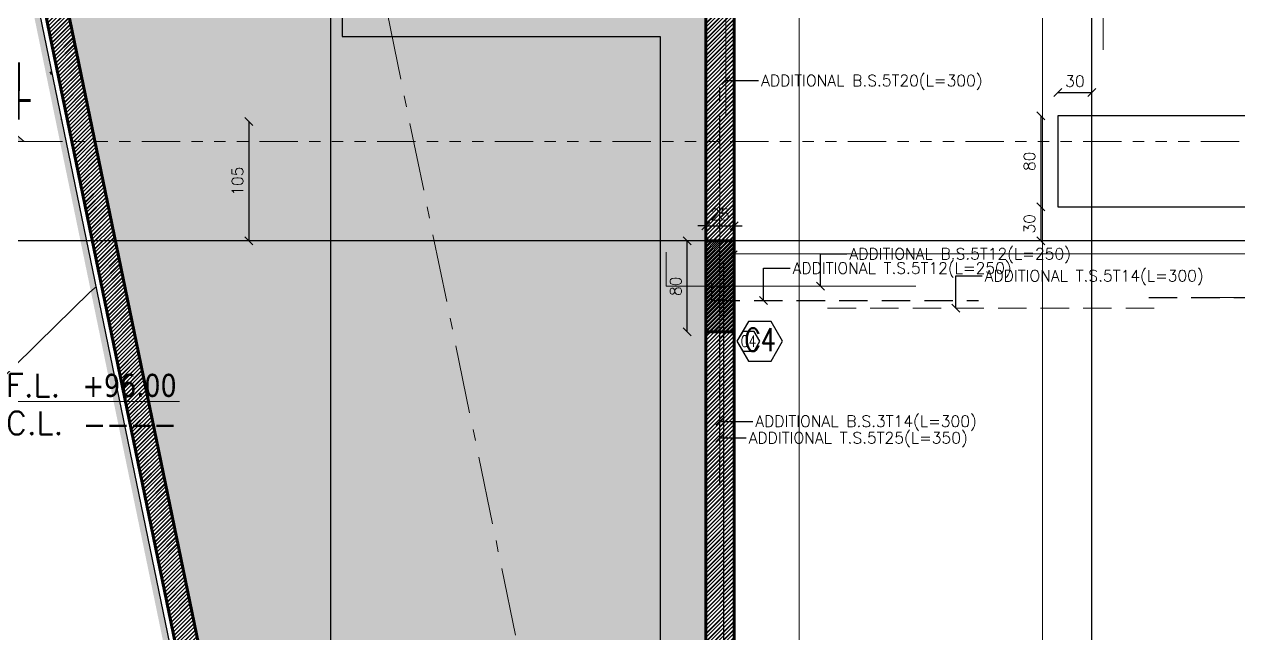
# Model space of a CAD drawing. Header units: inches. Extents: x -48 to 777, y -156 to 510.
# Drawn here: x 586.78 to 597.47, y 137.4 to 142.76 of the extents above; entities that cross this region are included whole.
import ezdxf
from ezdxf.enums import TextEntityAlignment as Align

# ---------------------------------------------------------------- set-up
doc = ezdxf.new("R2010")
doc.units = ezdxf.units.IN
doc.header["$MEASUREMENT"] = 0
doc.set_wipeout_variables(frame=1)
for name, pattern in [('ACAD_ISO06W100', [36, 24, -3, 0, -3, 0, -3, 0, -3]), ('ACAD_ISO10W100', [18, 12, -3, 0, -3]), ('HIDDEN', [0.375, 0.25, -0.125]), ('NUHA', [1.45, 0.75, -0.25, 0.2, -0.25])]:
    doc.linetypes.add(name, pattern=pattern)
doc.layers.get('Defpoints').update_dxf_attribs({"lineweight": 5})
for name, color, linetype, lineweight in [('A-AXIS', 253, 'ACAD_ISO10W100', 5), ('A-AXIS ST', 251, 'ACAD_ISO10W100', 5), ('A-DIM', 9, 'Continuous', 5), ('A-HIDDEN', 254, 'HIDDEN', 5), ('A-LEVELS', 139, 'Continuous', 20), ('A-LIMIT LOT', 235, 'ACAD_ISO10W100', 20), ('A-PILLARS', 1, 'Continuous', 60), ('A-SIGNS1', 20, 'Continuous', 15), ('A-SIGNS2', 30, 'Continuous', 15), ('A-TEXT', 50, 'Continuous', 15), ('C-STONE', 42, 'Continuous', 30), ('H-PILLARS', 61, 'Continuous', 5), ('str-col-dimension', 6, 'Continuous', 50), ('str-raft-bottom', 1, 'Continuous', 5), ('str-raft-top', 1, 'Continuous', 5)]:
    doc.layers.add(name, color=color, linetype=linetype, lineweight=lineweight)
doc.layers.add('HH-DARK GREY', color=7, linetype='Continuous', lineweight=5, true_color=0x404040)
for name, color, linetype in [('pts pc', 7, 'Continuous'), ('Str-Axes', 8, 'Continuous'), ('str-basement2', 5, 'Continuous'), ('str-col-hatch', 8, 'Continuous'), ('str-COL-TAG-100', 1, 'Continuous'), ('str-COL-TAG-50', 7, 'Continuous'), ('str-columns', 3, 'Continuous'), ('str-raft', 5, 'Continuous'), ('str-slab-bottom-reinf.', 1, 'Continuous'), ('str-slab-top', 1, 'Continuous'), ('str-sunken-slabs', 5, 'Continuous'), ('str-walls', 5, 'Continuous')]:
    doc.layers.add(name, color=color, linetype=linetype)
doc.styles.add('2mm', font='simplex.shx', dxfattribs={"height": 0.5})
doc.styles.add('ROMAN', font='ROMANS.SHX')
doc.styles.add('ROMAND', font='verdana.ttf')
doc.styles.add('ROMANS', font='romans__.ttf', dxfattribs={"height": 0.14})
doc.styles.add('Stretch', font='GOTHIC.TTF', dxfattribs={"width": 0.75, "height": 0.2})
doc.dimstyles.new('M-1.50', dxfattribs={"dimtxt": 0.1, "dimasz": 0.05, "dimexe": 0.025, "dimexo": 0.025, "dimgap": 0.05, "dimtad": 1, "dimlfac": 100, "dimrnd": 0.5, "dimzin": 9, "dimdsep": 46, "dimtxsty": 'ROMAND', "dimblk": 'OBLIQUE', "dimcen": 1, "dimdle": 0.025, "dimclrd": 256, "dimclre": 256, "dimclrt": 2, "dimadec": 0, "dimazin": 0, "dimtfac": 0.666667, "dimtmove": 2, "dimatfit": 3, "dimfxl": 0.04, "dimtolj": 1, "dimtzin": 5, "dimlwd": -1, "dimlwe": -1, "dimarcsym": 0})
doc.dimstyles.new('structure', dxfattribs={"dimtxt": 0.1, "dimasz": 0.07, "dimexe": 0.18, "dimexo": 1, "dimgap": 0.05, "dimtad": 1, "dimdec": 1, "dimlfac": 100, "dimrnd": 0.5, "dimdsep": 46, "dimtxsty": 'ROMAN', "dimblk1": 'OBLIQUE', "dimblk2": 'OBLIQUE', "dimsah": 1, "dimcen": 0.009, "dimse1": 1, "dimse2": 1, "dimclrd": 4, "dimclre": 9, "dimclrt": 1, "dimadec": 0, "dimazin": 0, "dimtfac": 0.066667, "dimtdec": 1, "dimtix": 1, "dimtmove": 2, "dimatfit": 3, "dimldrblk": 'OBLIQUE', "dimfxl": 0.18, "dimtolj": 1, "dimarcsym": 0})
pattern_1 = [(45, (4e-09, -99), (-0.035355339, 0.035355339), [])]

# ---------------------------------------------------------------- blocks, each defined once
blk = doc.blocks.new('GXFHGCGFCD')
at = {"layer": 'A-SIGNS1', "linetype": 'NUHA'}
h = blk.add_hatch(color=256, dxfattribs=at)
h.paths.add_polyline_path([(90.3819, 61.3301), (90.3819, 61.1701), (90.5419, 61.1701, 0.414214)])
h.paths.add_polyline_path([(90.3819, 61.1701), (90.2219, 61.1701, 0.414214), (90.3819, 61.0101)])
at = {"layer": 'A-SIGNS1'}
for p, q in [((90.3819, 60.9141), (90.3819, 61.4261)), ((90.1259, 61.1701), (91.7898, 61.1701))]:
    blk.add_line(p, q, dxfattribs=at)
blk.add_circle((90.3819, 61.1701), 0.16, dxfattribs=at)
blk = doc.blocks.new('DGXFHXFGDFD')
at = {"layer": 'A-SIGNS1'}
blk.add_blockref('GXFHGCGFCD', (0, 0), dxfattribs=at)
at = {"layer": 'A-SIGNS2', "linetype": 'NUHA', "style": 'ROMANS'}
for s, p in [('F.L.', (90.5835, 61.2031)), ('C.L.', (90.5835, 60.9413))]:
    blk.add_text(s, height=0.16, dxfattribs=at).set_placement(p)
at = {"layer": 'A-SIGNS2', "style": 'ROMANS', "width": 0.910135, "flags": 4}
for tag, p, p2 in [('NIV.FINI', (91.1159, 61.2031), (91.7898, 61.2031)), ('NIV.BETON', (91.1159, 60.9413), (91.7898, 60.9413))]:
    blk.add_attdef(tag, text='', height=0.16, dxfattribs=at).set_placement(p, p2, align=Align.FIT)
blk = doc.blocks.new('LOT 688  TOPOGRAPHIC PLAN')
at = {"layer": 'A-LEVELS', "linetype": 'Continuous'}
blk.add_lwpolyline([(-315993.01159, -27917.60335), (-315992.55258, -27917.15252), (-315992.09357, -27916.70169), (-315991.62188, -27916.30322), (-315991.12482, -27916.00948), (-315990.86281, -27915.91824), (-315990.58971, -27915.87283), (-315990.3048, -27915.87713), (-315990.01092, -27915.92436), (-315989.41109, -27916.10988), (-315988.22172, -27916.59752), (-315987.639, -27916.76802), (-315987.35147, -27916.80639), (-315987.06683, -27916.80263), (-315986.7853, -27916.74858), (-315986.50938, -27916.63741), (-315986.26012, -27916.47485), (-315986.04446, -27916.27165), (-315985.68411, -27915.78224), (-315985.36788, -27915.2469), (-315985.03521, -27914.74332), (-315984.84378, -27914.52771), (-315984.62729, -27914.34684), (-315984.12665, -27914.07836)], dxfattribs=at)
at = {"layer": 'A-LIMIT LOT', "linetype": 'Continuous', "const_width": 0.1}
blk.add_lwpolyline([(-315996.80172, -27893.57917), (-315985.1164, -27950.2257), (-315970.22923, -27937.16678), (-315964.6636, -27941.43051), (-315964.08799, -27936.87852), (-315969.32038, -27930.53073), (-315969.32038, -27896.23659), (-315996.80172, -27893.57917)], dxfattribs=at)
at = {"layer": 'pts pc', "linetype": 'Continuous'}
for points in [[(-315990.26611, -27915.26289), (-315990.97689, -27915.96609)], [(-315990.2699, -27915.96988), (-315990.9731, -27915.2591)], [(-315986.215, -27916.93263), (-315986.92578, -27917.63583)], [(-315986.21879, -27917.63962), (-315986.92199, -27916.92884)], [(-315984.58566, -27917.61838), (-315985.29644, -27918.32158)], [(-315984.58945, -27918.32537), (-315985.29265, -27917.61459)]]:
    blk.add_lwpolyline(points, dxfattribs=at)
at = {"layer": 'pts pc', "color": 1, "char_height": 0.5, "attachment_point": 1, "rotation": 359.692852, "style": '2mm'}
for s, insert, width in [('\\Fsimplex.shx;\\W1.0000000000;\\T1.0000000000;\\o\\l96.413', (-315994.07051, -27914.67499), 2.9761905), ('\\Fsimplex.shx;\\W1.0000000000;\\T1.0000000000;\\o\\l96.030', (-315990.12017, -27915.36717), 3.0714286), ('\\Fsimplex.shx;\\W1.0000000000;\\T1.0000000000;\\o\\l95.922', (-315986.06906, -27917.03692), 3.0714286), ('\\Fsimplex.shx;\\W1.0000000000;\\T1.0000000000;\\o\\l95.496', (-315984.43971, -27917.72266), 3.0714286)]:
    blk.add_mtext(s, dxfattribs=dict(at, insert=insert, width=width))
at = {"linetype": 'Continuous'}
blk.add_wipeout([(-315996.80172, -27893.57917), (-315969.32038, -27896.23659), (-315969.32038, -27930.53073), (-315964.08799, -27936.87852), (-315964.6636, -27941.43051), (-315970.22923, -27937.16678), (-315985.1164, -27950.2257)], dxfattribs=at).dxf.layer = 'A-LIMIT LOT'
at = {"layer": 'A-HIDDEN', "linetype": 'ACAD_ISO10W100', "ltscale": 0.05}
blk.add_lwpolyline([(-315992.30527, -27900.52725), (-315983.21966, -27944.57125), (-315970.69258, -27933.58259), (-315972.32038, -27931.60779), (-315972.32038, -27902.3323)], close=True, dxfattribs=at)
at = {"layer": 'A-SIGNS1'}
ref = blk.add_blockref('DGXFHXFGDFD', (-316107.61854, -27995.18151), dxfattribs=dict(at, xscale=1.267200000000003, yscale=1.267200000000003, zscale=1.267200000000003))
ref.add_attrib('NIV.FINI', '+96.00', dxfattribs={"layer": 'A-SIGNS2', "height": 0.202752, "style": 'ROMAND', "width": 0.797031}).set_placement((-315992.15652, -27917.62489), (-315991.32855, -27917.62489), align=Align.FIT)
ref.add_attrib('NIV.BETON', '----', dxfattribs={"layer": 'A-SIGNS2', "height": 0.202752, "style": 'ROMAND', "width": 1.634557}).set_placement((-315992.15652, -27917.95666), (-315991.32855, -27917.95666), align=Align.FIT)
blk = doc.blocks.new('ZDGFHGCGFF')
h = blk.add_hatch(color=256)
h.paths.add_polyline_path([(94.0863, 59.8041), (94.1509, 59.726, 0.223535), (94.0863, 59.7564)])
h.paths.add_polyline_path([(94.1509, 59.726), (94.1951, 59.6725), (94.1509, 59.6191, 0.17452), (94.1701, 59.6725, 0.17452)])
h.paths.add_polyline_path([(94.0863, 59.5887, 0.223535), (94.1509, 59.6191), (94.0863, 59.541)])
for p, q in [((94.0863, 59.7564), (94.0863, 59.8041)), ((94.0863, 59.8041), (94.1951, 59.6725)), ((94.1951, 59.6725), (94.0863, 59.541)), ((94.0863, 59.541), (94.0863, 59.5887))]:
    blk.add_line(p, q)
blk.add_circle((94.0863, 59.6725), 0.0839)
blk = doc.blocks.new('ZDGFHGCJHGHFG')
at = {"layer": 'A-SIGNS1', "rotation": 90}
blk.add_blockref('ZDGFHGCGFF', (154.0776, -34.4137), dxfattribs=at)
at = {"layer": 'A-SIGNS2', "linetype": 'ACAD_ISO06W100', "ltscale": 0.01, "style": 'Stretch', "flags": 12}
blk.add_attdef('A', text='', height=0.0883, dxfattribs=at).set_placement((94.4069, 59.6837), align=Align.MIDDLE)
blk = doc.blocks.new('_Oblique')
at = {"color": 0, "linetype": 'ByBlock', "lineweight": -2}
blk.add_line((-0.5, -0.5), (0.5, 0.5), dxfattribs=at)
blk = doc.blocks.new('*D1128')
at = {"layer": 'A-DIM', "transparency": 16777216}
for p, q in [((593.052, 143.857), (593.623, 143.857)), ((593.598, 129.832), (593.598, 143.882)), ((593.052, 129.857), (593.623, 129.857))]:
    blk.add_line(p, q, dxfattribs=at)
at = {"layer": 'Defpoints', "color": 0, "transparency": 16777216}
for p in [(593.027, 143.857), (593.598, 143.857), (593.027, 129.857)]:
    blk.add_point(p, dxfattribs=at)
at = {"layer": 'A-DIM', "transparency": 16777216, "xscale": 0.05, "yscale": 0.05, "zscale": 0.05}
for p, rotation in [((593.598, 143.857), 90), ((593.598, 129.857), 270)]:
    blk.add_blockref('_Oblique', p, dxfattribs=dict(at, rotation=rotation))
at = {"layer": 'A-DIM', "color": 2, "transparency": 16777216, "insert": (593.496, 136.857), "char_height": 0.1, "attachment_point": 5, "rotation": 90, "style": 'ROMAND'}
blk.add_mtext('\\A1;1400', dxfattribs=at)
blk = doc.blocks.new('*D1138')
at = {"layer": 'A-DIM', "transparency": 16777216}
for p, q in [((596.152, 143.657), (595.716, 143.657)), ((595.741, 143.682), (595.741, 129.832)), ((595.913, 129.857), (595.716, 129.857))]:
    blk.add_line(p, q, dxfattribs=at)
at = {"layer": 'Defpoints', "color": 0, "transparency": 16777216}
for p in [(596.177, 143.657), (595.741, 129.857), (595.938, 129.857)]:
    blk.add_point(p, dxfattribs=at)
at = {"layer": 'A-DIM', "transparency": 16777216, "xscale": 0.05, "yscale": 0.05, "zscale": 0.05}
for p, rotation in [((595.741, 143.657), 90), ((595.741, 129.857), 270)]:
    blk.add_blockref('_Oblique', p, dxfattribs=dict(at, rotation=rotation))
at = {"layer": 'A-DIM', "color": 2, "transparency": 16777216, "insert": (595.639, 136.757), "char_height": 0.1, "attachment_point": 5, "rotation": 90, "style": 'ROMAND'}
blk.add_mtext('\\A1;1380', dxfattribs=at)
blk = doc.blocks.new('*D1151')
at = {"layer": 'A-DIM', "transparency": 16777216}
for p, q in [((605.352, 140.743), (593.002, 140.743)), ((593.027, 140.629), (593.027, 140.768)), ((605.327, 140.629), (605.327, 140.768))]:
    blk.add_line(p, q, dxfattribs=at)
at = {"layer": 'Defpoints', "color": 0, "transparency": 16777216}
for p in [(593.027, 140.743), (593.027, 140.604), (605.327, 140.604)]:
    blk.add_point(p, dxfattribs=at)
at = {"layer": 'A-DIM', "transparency": 16777216, "xscale": 0.05, "yscale": 0.05, "zscale": 0.05, "rotation": 180}
blk.add_blockref('_Oblique', (593.027, 140.743), dxfattribs=at)
at = {"layer": 'A-DIM', "transparency": 16777216, "xscale": 0.05, "yscale": 0.05, "zscale": 0.05}
blk.add_blockref('_Oblique', (605.327, 140.743), dxfattribs=at)
at = {"layer": 'A-DIM', "color": 2, "transparency": 16777216, "insert": (599.177, 140.845), "char_height": 0.1, "attachment_point": 5, "style": 'ROMAND'}
blk.add_mtext('\\A1;1230', dxfattribs=at)
blk = doc.blocks.new('AXIS')
at = {"layer": 'A-AXIS ST', "ltscale": 0.1}
for p, q in [((633.96853, 296.91777), (633.96853, 336.01919)), ((637.51853, 296.91777), (637.51853, 336.01919)), ((640.66853, 296.91777), (640.66853, 336.01919)), ((657.61853, 316.06777), (627.81853, 316.06777))]:
    blk.add_line(p, q, dxfattribs=at)
blk = doc.blocks.new('tags')
at = {"layer": 'str-COL-TAG-100', "color": 2}
blk.add_lwpolyline([(0.125, -0.262), (0.325, -0.262), (0.425, -0.088), (0.325, 0.085), (0.125, 0.085), (0.025, -0.088)], close=True, dxfattribs=at)
at = {"layer": 'str-COL-TAG-50', "color": 2}
blk.add_lwpolyline([(0.075, -0.175), (0.175, -0.175), (0.225, -0.088), (0.175, -0.002), (0.075, -0.002), (0.025, -0.088)], close=True, dxfattribs=at)
at = {"layer": 'str-COL-TAG-100', "color": 1, "style": 'ROMANS', "width": 0.699426}
blk.add_attdef('NUMBER', text='', height=0.2, dxfattribs=at).set_placement((0.092, -0.174), (0.368, -0.174), align=Align.FIT)
at = {"layer": 'str-COL-TAG-50', "color": 1, "style": 'ROMANS', "width": 0.697102}
blk.add_attdef('NUMBER', text='', height=0.1, dxfattribs=at).set_placement((0.056, -0.138), (0.194, -0.138), align=Align.FIT)
blk = doc.blocks.new('*D1912')
at = {"layer": 'Defpoints', "color": 0, "transparency": 16777216}
for p in [(592.613, 140.857), (592.777, 140.857), (592.777, 140.057)]:
    blk.add_point(p, dxfattribs=at)
at = {"layer": 'str-col-dimension', "color": 4, "lineweight": -2, "transparency": 16777216}
blk.add_line((592.613, 140.057), (592.613, 140.857), dxfattribs=at)
at = {"layer": 'str-col-dimension', "color": 4, "lineweight": -2, "transparency": 16777216, "xscale": 0.07, "yscale": 0.07, "zscale": 0.07}
for p, rotation in [((592.613, 140.857), 90), ((592.613, 140.057), 270)]:
    blk.add_blockref('_Oblique', p, dxfattribs=dict(at, rotation=rotation))
at = {"layer": 'str-col-dimension', "color": 1, "transparency": 16777216, "insert": (592.513, 140.457), "char_height": 0.1, "attachment_point": 5, "rotation": 90, "style": 'ROMAN'}
blk.add_mtext('\\A1;80', dxfattribs=at)
blk = doc.blocks.new('*D1913')
at = {"layer": 'Defpoints', "color": 0, "transparency": 16777216}
for p in [(593.027, 140.988), (592.777, 140.857), (593.027, 140.857)]:
    blk.add_point(p, dxfattribs=at)
at = {"layer": 'str-col-dimension', "color": 4, "lineweight": -2, "transparency": 16777216}
for p, q in [((592.777, 140.988), (592.707, 140.988)), ((592.777, 140.988), (593.027, 140.988)), ((593.027, 140.988), (593.097, 140.988))]:
    blk.add_line(p, q, dxfattribs=at)
at = {"layer": 'str-col-dimension', "color": 4, "lineweight": -2, "transparency": 16777216, "xscale": 0.07, "yscale": 0.07, "zscale": 0.07}
blk.add_blockref('_Oblique', (592.777, 140.988), dxfattribs=at)
at = {"layer": 'str-col-dimension', "color": 4, "lineweight": -2, "transparency": 16777216, "xscale": 0.07, "yscale": 0.07, "zscale": 0.07, "rotation": 180}
blk.add_blockref('_Oblique', (593.027, 140.988), dxfattribs=at)
at = {"layer": 'str-col-dimension', "color": 1, "transparency": 16777216, "insert": (592.902, 141.088), "char_height": 0.1, "attachment_point": 5, "style": 'ROMAN'}
blk.add_mtext('\\A1;25', dxfattribs=at)
blk = doc.blocks.new('*D1956')
at = {"layer": 'Defpoints', "color": 0, "transparency": 16777216}
for p in [(596.177, 142.163), (595.877, 141.957), (596.177, 141.957)]:
    blk.add_point(p, dxfattribs=at)
at = {"layer": 'str-sunken-slabs', "color": 4, "lineweight": -2, "transparency": 16777216}
blk.add_line((595.877, 142.163), (596.177, 142.163), dxfattribs=at)
at = {"layer": 'str-sunken-slabs', "color": 4, "lineweight": -2, "transparency": 16777216, "xscale": 0.07, "yscale": 0.07, "zscale": 0.07, "rotation": 180}
blk.add_blockref('_Oblique', (595.877, 142.163), dxfattribs=at)
at = {"layer": 'str-sunken-slabs', "color": 4, "lineweight": -2, "transparency": 16777216, "xscale": 0.07, "yscale": 0.07, "zscale": 0.07}
blk.add_blockref('_Oblique', (596.177, 142.163), dxfattribs=at)
at = {"layer": 'str-sunken-slabs', "color": 1, "transparency": 16777216, "insert": (596.027, 142.263), "char_height": 0.1, "attachment_point": 5, "style": 'ROMAN'}
blk.add_mtext('\\A1;30', dxfattribs=at)
blk = doc.blocks.new('*D1957')
at = {"layer": 'Defpoints', "color": 0, "transparency": 16777216}
for p in [(595.877, 141.957), (595.727, 141.157), (595.877, 141.157)]:
    blk.add_point(p, dxfattribs=at)
at = {"layer": 'str-sunken-slabs', "color": 4, "lineweight": -2, "transparency": 16777216}
blk.add_line((595.727, 141.957), (595.727, 141.157), dxfattribs=at)
at = {"layer": 'str-sunken-slabs', "color": 4, "lineweight": -2, "transparency": 16777216, "xscale": 0.07, "yscale": 0.07, "zscale": 0.07}
for p, rotation in [((595.727, 141.957), 90), ((595.727, 141.157), 270)]:
    blk.add_blockref('_Oblique', p, dxfattribs=dict(at, rotation=rotation))
at = {"layer": 'str-sunken-slabs', "color": 1, "transparency": 16777216, "insert": (595.627, 141.557), "char_height": 0.1, "attachment_point": 5, "rotation": 90, "style": 'ROMAN'}
blk.add_mtext('\\A1;80', dxfattribs=at)
blk = doc.blocks.new('*D1958')
at = {"layer": 'Defpoints', "color": 0, "transparency": 16777216}
for p in [(595.877, 141.157), (595.727, 140.857), (595.877, 140.857)]:
    blk.add_point(p, dxfattribs=at)
at = {"layer": 'str-sunken-slabs', "color": 4, "lineweight": -2, "transparency": 16777216}
blk.add_line((595.727, 141.157), (595.727, 140.857), dxfattribs=at)
at = {"layer": 'str-sunken-slabs', "color": 4, "lineweight": -2, "transparency": 16777216, "xscale": 0.07, "yscale": 0.07, "zscale": 0.07}
for p, rotation in [((595.727, 141.157), 90), ((595.727, 140.857), 270)]:
    blk.add_blockref('_Oblique', p, dxfattribs=dict(at, rotation=rotation))
at = {"layer": 'str-sunken-slabs', "color": 1, "transparency": 16777216, "insert": (595.627, 141.007), "char_height": 0.1, "attachment_point": 5, "rotation": 90, "style": 'ROMAN'}
blk.add_mtext('\\A1;30', dxfattribs=at)
blk = doc.blocks.new('*D1971')
at = {"layer": 'Defpoints', "color": 0, "transparency": 16777216}
for p in [(588.754, 141.907), (588.754, 140.857), (588.754, 140.857)]:
    blk.add_point(p, dxfattribs=at)
at = {"layer": 'str-sunken-slabs', "color": 4, "lineweight": -2, "transparency": 16777216}
blk.add_line((588.754, 141.907), (588.754, 140.857), dxfattribs=at)
at = {"layer": 'str-sunken-slabs', "color": 4, "lineweight": -2, "transparency": 16777216, "xscale": 0.07, "yscale": 0.07, "zscale": 0.07}
for p, rotation in [((588.754, 141.907), 90), ((588.754, 140.857), 270)]:
    blk.add_blockref('_Oblique', p, dxfattribs=dict(at, rotation=rotation))
at = {"layer": 'str-sunken-slabs', "color": 1, "transparency": 16777216, "insert": (588.654, 141.382), "char_height": 0.1, "attachment_point": 5, "rotation": 90, "style": 'ROMAN'}
blk.add_mtext('\\A1;105', dxfattribs=at)

msp = doc.modelspace()

# ---------------------------------------------------------------- block references
at = {"layer": 'A-TEXT'}
msp.add_blockref('LOT 688  TOPOGRAPHIC PLAN', (316579.44716, 28057.10823), dxfattribs=at)

# ---------------------------------------------------------------- next in the draw order: hatches: boundary and pattern name
at = {"layer": 'H-PILLARS'}
h = msp.add_hatch(dxfattribs=at)
h.set_pattern_fill('ANSI31', color=256, scale=0.2)
h.set_pattern_definition([(45, (-242.491753, -175.210882), (-0.0176776695, 0.0176776695), [])])
h.paths.add_polyline_path([(582.69753, 163.52402), (590.49863, 125.70688), (597.42678, 125.70688), (597.42678, 129.60688), (597.22678, 129.60688), (597.22678, 125.90688), (590.66159, 125.90688), (582.9059, 163.50387)])
h = msp.add_hatch(dxfattribs=at)
h.set_pattern_fill('ANSI31', color=256, scale=0.2)
h.paths.add_polyline_path([(589.47678, 155.05845), (589.72678, 155.05852), (589.72662, 148.55845), (590.22678, 148.55845), (590.22678, 143.30688), (593.02678, 143.30688), (593.02678, 129.85688), (597.42678, 129.85688), (597.42678, 129.60688), (592.77678, 129.60688), (592.77678, 143.05688), (589.97678, 143.05688), (589.97678, 148.30845), (589.47678, 148.30845)])
at = {"layer": 'H-PILLARS', "linetype": 'Continuous'}
h = msp.add_hatch(dxfattribs=at)
h.set_pattern_fill('ANSI31', color=256, scale=0.2)
h.set_pattern_definition([(45, (47.470193, -172.60263), (-0.0176776695, 0.0176776695), [])])
h.paths.add_polyline_path([(593.02678, 140.05688), (592.77678, 140.05688), (592.77678, 140.85688), (593.02678, 140.85688)])
at = {"layer": 'HH-DARK GREY'}
h = msp.add_hatch(dxfattribs=at)
h.set_pattern_fill('EARTH', color=256, scale=2)
h.set_pattern_definition([(0, (-242.49175, -174.7109), (0.5, 0.5), [0.5, -0.5]), (0, (-242.49175, -174.5234), (0.5, 0.5), [0.5, -0.5]), (0, (-242.49175, -174.3359), (0.5, 0.5), [0.5, -0.5]), (90, (-242.42925, -174.2734), (-0.5, 0.5), [0.5, -0.5]), (90, (-242.24175, -174.2734), (-0.5, 0.5), [0.5, -0.5]), (90, (-242.05425, -174.2734), (-0.5, 0.5), [0.5, -0.5])])
edge = h.paths.add_edge_path()
edge.add_line((589.47678, 155.05845), (589.47678, 148.30845))
edge.add_line((589.47678, 148.30845), (589.97678, 148.30845))
edge.add_line((589.97678, 148.30845), (589.97678, 143.05688))
edge.add_line((589.97678, 143.05688), (592.77678, 143.05688))
edge.add_line((592.77678, 143.05688), (592.77678, 129.60688))
edge.add_line((592.77678, 129.60688), (597.22678, 129.60688))
edge.add_line((597.22678, 129.60688), (597.22678, 125.90688))
edge.add_line((597.22678, 125.90688), (590.66159, 125.90688))
edge.add_line((590.66159, 125.90688), (582.9059, 163.50387))
edge.add_line((582.9059, 163.50387), (609.87678, 160.89581))
edge.add_line((609.87678, 160.89581), (609.87678, 126.48774))
edge.add_line((609.87678, 126.48774), (610.35557, 125.90688))
edge.add_line((610.35557, 125.90688), (604.37678, 125.90688))
edge.add_arc((604.37678, 129.15688), 3.25, 180, 270, ccw=False)
edge.add_line((601.12678, 129.15688), (601.12678, 129.60688))
edge.add_line((601.12678, 129.60688), (605.57678, 129.60688))
edge.add_line((605.57678, 129.60688), (605.57678, 143.05688))
edge.add_line((605.57678, 143.05688), (607.12678, 143.05688))
edge.add_line((607.12678, 143.05688), (607.12678, 147.60861))
edge.add_line((607.12678, 147.60861), (605.42678, 147.60861))
edge.add_line((605.42678, 147.60861), (605.4268, 154.90849))
edge.add_line((605.4268, 154.90849), (603.57164, 154.90845))
edge.add_line((603.57164, 154.90845), (603.57158, 155.05832))
edge.add_line((603.57158, 155.05832), (589.47678, 155.05853))
edge.add_line((589.47678, 155.05853), (589.47678, 154.98002))
edge.add_line((589.47678, 154.98002), (589.47678, 155.05845))
at = {"layer": 'str-col-hatch'}
h = msp.add_hatch(dxfattribs=at)
h.set_pattern_fill('ANSI31', color=256, scale=0.4)
h.set_pattern_definition([(45, (-103.35302, 89.347635), (-0.035355339, 0.035355339), [])])
h.paths.add_polyline_path([(592.77678, 140.85688), (592.77678, 140.05688), (593.02678, 140.05688), (593.02678, 140.85688)])
at = {"layer": 'str-walls'}
h = msp.add_hatch(dxfattribs=at)
h.set_pattern_fill('ANSI31', color=8, scale=0.4)
h.set_pattern_definition(pattern_1)
h.paths.add_polyline_path([(582.69753, 163.52402), (590.49863, 125.70688), (597.42678, 125.70688), (597.42678, 129.60688), (597.22678, 129.60688), (597.22678, 125.90688), (590.66159, 125.90688), (582.9059, 163.50387)])
h = msp.add_hatch(dxfattribs=at)
h.set_pattern_fill('ANSI31', color=8, scale=0.4)
h.set_pattern_definition(pattern_1)
h.paths.add_polyline_path([(589.47678, 152.55845), (589.72672, 152.55845), (589.72678, 154.80848), (589.47678, 154.80841)])
h.paths.add_polyline_path([(589.47678, 148.55845), (589.72662, 148.55845), (589.7267, 151.75845), (589.47678, 151.75845)])
h.paths.add_polyline_path([(589.97678, 143.85688), (590.22678, 143.85688), (590.22678, 148.30845), (589.97678, 148.30845)])
h.paths.add_polyline_path([(592.77678, 143.05688), (592.77678, 143.30688), (590.22678, 143.30688), (590.22678, 143.05688)])
h.paths.add_polyline_path([(592.77678, 140.85688), (593.02678, 140.85688), (593.02678, 143.05688), (592.77678, 143.05688)])
h.paths.add_polyline_path([(592.77678, 135.45688), (593.02678, 135.45688), (593.02678, 140.05688), (592.77678, 140.05688)])
h.paths.add_polyline_path([(592.77678, 129.85688), (593.02678, 129.85688), (593.02678, 134.65688), (592.77678, 134.65688)])
h.paths.add_polyline_path([(596.62678, 129.60688), (596.62678, 129.85688), (593.57678, 129.85688), (593.57678, 129.60688)])

# ---------------------------------------------------------------- next in the draw order: linework, layer by layer
at = {"layer": 'A-AXIS', "linetype": 'ACAD_ISO06W100', "ltscale": 0.014}
msp.add_line((586.77664, 141.73298), (610.66993, 141.73298), dxfattribs=at)
at = {"layer": 'A-PILLARS'}
for points in [[(582.69753, 163.52402), (590.49863, 125.70688), (597.42678, 125.70688), (597.42678, 129.60688), (597.22678, 129.60688), (597.22678, 125.90688), (590.66159, 125.90688), (582.9059, 163.50387)], [(593.02678, 140.05688), (592.77678, 140.05688), (592.77678, 140.85688), (593.02678, 140.85688)]]:
    msp.add_lwpolyline(points, close=True, dxfattribs=at)
for points in [[(589.47678, 155.05845), (589.47678, 148.30845), (589.97678, 148.30845), (589.97678, 143.05688), (592.77678, 143.05688), (592.77678, 129.60688), (597.22678, 129.60688), (597.22678, 125.90688), (590.66159, 125.90688), (582.9059, 163.50387)], [(589.47678, 155.05845), (589.72678, 155.05852), (589.72662, 148.55845), (590.22678, 148.55845), (590.22678, 143.30688), (593.02678, 143.30688), (593.02678, 129.85688), (597.42678, 129.85688), (597.42678, 129.60688), (592.77678, 129.60688), (592.77678, 143.05688), (589.97678, 143.05688), (589.97678, 148.30845), (589.47678, 148.30845), (589.47678, 155.05845)]]:
    msp.add_lwpolyline(points, dxfattribs=at)
at = {"layer": 'C-STONE'}
msp.add_lwpolyline([(582.64544, 163.52905), (590.45789, 125.65688), (597.47678, 125.65688), (597.47678, 129.85688), (597.42678, 129.85688)], dxfattribs=at)
at = {"layer": 'HH-DARK GREY'}
msp.add_lwpolyline([(605.57678, 143.05688), (607.12678, 143.05688), (607.12678, 147.60861), (605.42678, 147.60861), (605.4268, 154.80845), (605.4268, 154.80845), (605.4268, 155.05845), (589.47678, 155.05845), (589.47678, 148.30845), (589.97678, 148.30845), (589.97678, 143.05688), (592.77678, 143.05688), (592.77678, 129.60688), (597.22678, 129.60688), (597.47678, 129.60688), (597.47678, 126.95688), (601.65465, 126.95688, -0.17158349), (600.87678, 129.15688), (600.87678, 129.60688), (601.12678, 129.60688), (605.57678, 129.60688)], format="xyb", close=True, dxfattribs=at)
at = {"layer": 'Str-Axes', "ltscale": 0.1}
for p, q in [((589.47678, 122.25688), (589.47678, 161.35831)), ((593.02678, 122.25688), (593.02678, 161.35831)), ((596.17678, 122.25688), (596.17678, 161.35831)), ((611.62657, 140.85688), (583.32678, 140.85688))]:
    msp.add_line(p, q, dxfattribs=at)
at = {"layer": 'str-basement2'}
msp.add_lwpolyline([(589.47678, 155.05833), (589.47678, 148.30845), (589.97678, 148.30845), (589.97678, 143.05688), (592.77678, 143.05688), (592.77678, 129.60688), (605.57678, 129.60688), (605.57678, 143.05688), (607.12678, 143.05688), (607.12678, 147.60861), (605.42678, 147.60862), (605.4268, 154.65849), (606.67686, 154.65849), (606.6768, 155.05816)], close=True, dxfattribs=at)
at = {"layer": 'str-columns'}
msp.add_lwpolyline([(592.77678, 140.05688), (593.02678, 140.05688), (593.02678, 140.85688), (592.77678, 140.85688)], close=True, dxfattribs=at)
at = {"layer": 'str-raft'}
msp.add_lwpolyline([(589.07678, 155.45833), (589.07678, 147.90845), (589.57678, 147.90845), (589.57678, 142.65688), (592.37678, 142.65688), (592.37678, 129.20688), (605.97678, 129.20688), (605.97678, 142.65688), (607.52678, 142.65688), (607.52678, 148.00861), (605.82678, 148.00862), (605.8268, 154.25849), (607.07687, 154.25849), (607.07679, 155.45815)], close=True, dxfattribs=at)
at = {"layer": 'str-raft-bottom'}
for p, q in [((596.27678, 142.53767), (596.27678, 148.03767)), ((592.95331, 141.95688), (592.95331, 144.95688)), ((592.90178, 138.95688), (592.90178, 141.95688)), ((597.17678, 140.35688), (601.17678, 140.35688))]:
    msp.add_line(p, q, dxfattribs=at)
msp.add_lwpolyline([(592.42678, 140.75688), (592.42678, 140.45688), (594.62678, 140.45688)], dxfattribs=at)
at = {"layer": 'str-raft-top', "linetype": 'HIDDEN'}
msp.add_line((593.85013, 140.2638), (596.85013, 140.2638), dxfattribs=at)
at = {"layer": 'str-slab-bottom-reinf.'}
msp.add_line((592.93699, 134.67889), (592.93699, 140.67889), dxfattribs=at)
at = {"layer": 'str-slab-top', "linetype": 'HIDDEN'}
for p, q in [((592.90178, 138.70688), (592.90178, 142.20688)), ((596.67678, 140.35688), (601.67678, 140.35688))]:
    msp.add_line(p, q, dxfattribs=at)
msp.add_lwpolyline([(592.82678, 140.48095), (592.82678, 140.33095), (595.17678, 140.33095)], dxfattribs=at)
at = {"layer": 'str-sunken-slabs'}
msp.add_lwpolyline([(598.67678, 141.95688), (595.87678, 141.95688), (595.87678, 141.15688), (598.37678, 141.15688)], dxfattribs=at)
at = {"layer": 'str-walls'}
msp.add_lwpolyline([(582.69753, 163.52402), (590.49863, 125.70688), (597.42678, 125.70688), (597.42678, 129.60688), (597.22678, 129.60688), (597.22678, 125.90688), (590.66159, 125.90688), (582.9059, 163.50387)], close=True, dxfattribs=at)
msp.add_lwpolyline([(589.47678, 154.80845), (589.72678, 154.80845), (589.72662, 148.55845), (590.22678, 148.55845), (590.22678, 143.30688), (593.02678, 143.30688), (593.02678, 129.85688), (596.62678, 129.85688), (596.62678, 129.60688), (592.77678, 129.60688), (592.77678, 143.05688), (589.97678, 143.05688), (589.97678, 148.30845), (589.47678, 148.30845), (589.47678, 154.80845)], dxfattribs=at)

# ---------------------------------------------------------------- next in the draw order: block references
at = {"layer": 'A-DIM'}
msp.add_blockref('AXIS', (-44.49175, -175.21088), dxfattribs=at)
at = {"layer": 'A-SIGNS1'}
ref = msp.add_blockref('ZDGFHGCJHGHFG', (421.3375, 37.30606), dxfattribs=dict(at, xscale=1.75, yscale=1.75, zscale=1.75))
ref.add_attrib('A', 'B', dxfattribs={"layer": 'A-SIGNS2', "linetype": 'ACAD_ISO06W100', "ltscale": 0.01, "height": 0.15457, "style": 'Stretch'}).set_placement((586.54954, 141.7525), align=Align.MIDDLE)
at = {"layer": 'str-columns'}
ref = msp.add_blockref('tags', (593.02678, 140.06073), dxfattribs=at)
ref.add_attrib('NUMBER', 'C4', dxfattribs={"layer": 'str-COL-TAG-50', "color": 1, "height": 0.1, "style": 'ROMANS', "width": 0.63631}).set_placement((593.08297, 139.92323), (593.22056, 139.92323), align=Align.FIT)
ref.add_attrib('NUMBER', 'C4', dxfattribs={"layer": 'str-COL-TAG-100', "color": 1, "height": 0.2, "style": 'ROMANS', "width": 0.638431}).set_placement((593.11862, 139.88667), (593.39471, 139.88667), align=Align.FIT)

# ---------------------------------------------------------------- next in the draw order: texts
at = {"layer": 'str-raft-bottom', "style": 'ROMAN'}
for s, p in [('ADDITIONAL B.S.5T20(L=300)', (593.26454, 142.21862)), ('ADDITIONAL B.S.5T12(L=250)', (594.04229, 140.69268)), ('ADDITIONAL B.S.3T14(L=300)', (593.21301, 139.21862))]:
    msp.add_text(s, height=0.1, dxfattribs=at).set_placement(p)
at = {"layer": 'str-raft-top', "style": 'ROMAN'}
msp.add_text('ADDITIONAL T.S.5T14(L=300)', height=0.1, dxfattribs=at).set_placement((595.23283, 140.49959))
at = {"layer": 'str-slab-top', "style": 'ROMAN'}
for s, p in [('ADDITIONAL T.S.5T12(L=250)', (593.54163, 140.56675)), ('ADDITIONAL T.S.5T25(L=350)', (593.15516, 139.07247))]:
    msp.add_text(s, height=0.1, dxfattribs=at).set_placement(p)

# ---------------------------------------------------------------- next in the draw order: dimensions: what is measured, and where the dimension line sits
at = {"layer": 'A-DIM'}
for base, p1, p2, picture, middle in [((593.59783, 143.85688), (593.02678, 129.85688), (593.02678, 143.85688), '*D1128', (593.49578, 136.85688)), ((595.74122, 129.85688), (596.17678, 143.65688), (595.93794, 129.85688), '*D1138', (595.63894, 136.75688))]:
    dim = msp.add_linear_dim(base=base, p1=p1, p2=p2, angle=90, dimstyle='M-1.50', dxfattribs=at)
    dim.commit()
    dim.dimension.update_dxf_attribs({"geometry": picture, "text_midpoint": middle})
dim = msp.add_linear_dim(base=(593.02678, 140.7425), p1=(605.32678, 140.60446), p2=(593.02678, 140.60446), dimstyle='M-1.50', dxfattribs=at)
dim.commit()
dim.dimension.update_dxf_attribs({"geometry": '*D1151', "text_midpoint": (599.17678, 140.84458)})
at = {"layer": 'str-col-dimension'}
for p1, p2, distance, picture, middle in [((592.77678, 140.85688), (593.02678, 140.85688), 0.13078, '*D1913', (592.90178, 141.08766)), ((592.77678, 140.05688), (592.77678, 140.85688), 0.16372, '*D1912', (592.51305, 140.45688))]:
    dim = msp.add_aligned_dim(p1=p1, p2=p2, distance=distance, dimstyle='structure', dxfattribs=at)
    dim.commit()
    dim.dimension.update_dxf_attribs({"geometry": picture, "text_midpoint": middle})
at = {"layer": 'str-sunken-slabs'}
for p1, p2, distance, picture, middle in [((595.87678, 141.95688), (596.17678, 141.95688), 0.20565, '*D1956', (596.02678, 142.26254)), ((588.75404, 141.90688), (588.75404, 140.85688), 0, '*D1971', (588.65404, 141.38188)), ((595.87678, 141.95688), (595.87678, 141.15688), -0.14981, '*D1957', (595.62697, 141.55688)), ((595.87678, 141.15688), (595.87678, 140.85688), -0.14981, '*D1958', (595.62697, 141.00688))]:
    dim = msp.add_aligned_dim(p1=p1, p2=p2, distance=distance, dimstyle='structure', override={"dimfxl": 0.04}, dxfattribs=at)
    dim.commit()
    dim.dimension.update_dxf_attribs({"geometry": picture, "text_midpoint": middle})

# ---------------------------------------------------------------- next in the draw order: leaders
at = {"layer": 'str-raft-bottom'}
for points, override in [([(592.95331, 142.26774), (593.24208, 142.26774)], {"dimgap": 0.05, "dimtad": 0}), ([(593.78691, 140.45688), (593.78691, 140.74181), (594.01984, 140.74181)], {"dimgap": 0.05, "dimtad": 0, "dimfxl": 0.04, "dimfxlon": 1}), ([(592.90178, 139.26774), (593.19055, 139.26774)], {"dimgap": 0.05, "dimtad": 0})]:
    msp.add_leader(points, dimstyle='structure', override=override, dxfattribs=at)
at = {"layer": 'str-raft-top'}
msp.add_leader([(594.97745, 140.2638), (594.97745, 140.54872), (595.21037, 140.54872)], dimstyle='structure', override={"dimgap": 0.05, "dimtad": 0, "dimfxl": 0.04, "dimfxlon": 1}, dxfattribs=at)
at = {"layer": 'str-slab-top'}
for points, override in [([(593.28625, 140.33095), (593.28625, 140.61587), (593.51918, 140.61587)], {"dimgap": 0.05, "dimtad": 0, "dimfxl": 0.04, "dimfxlon": 1}), ([(592.90178, 139.1216), (593.13271, 139.1216)], {"dimgap": 0.05, "dimtad": 0})]:
    msp.add_leader(points, dimstyle='structure', override=override, dxfattribs=at)

doc.saveas('drawing.dxf')
